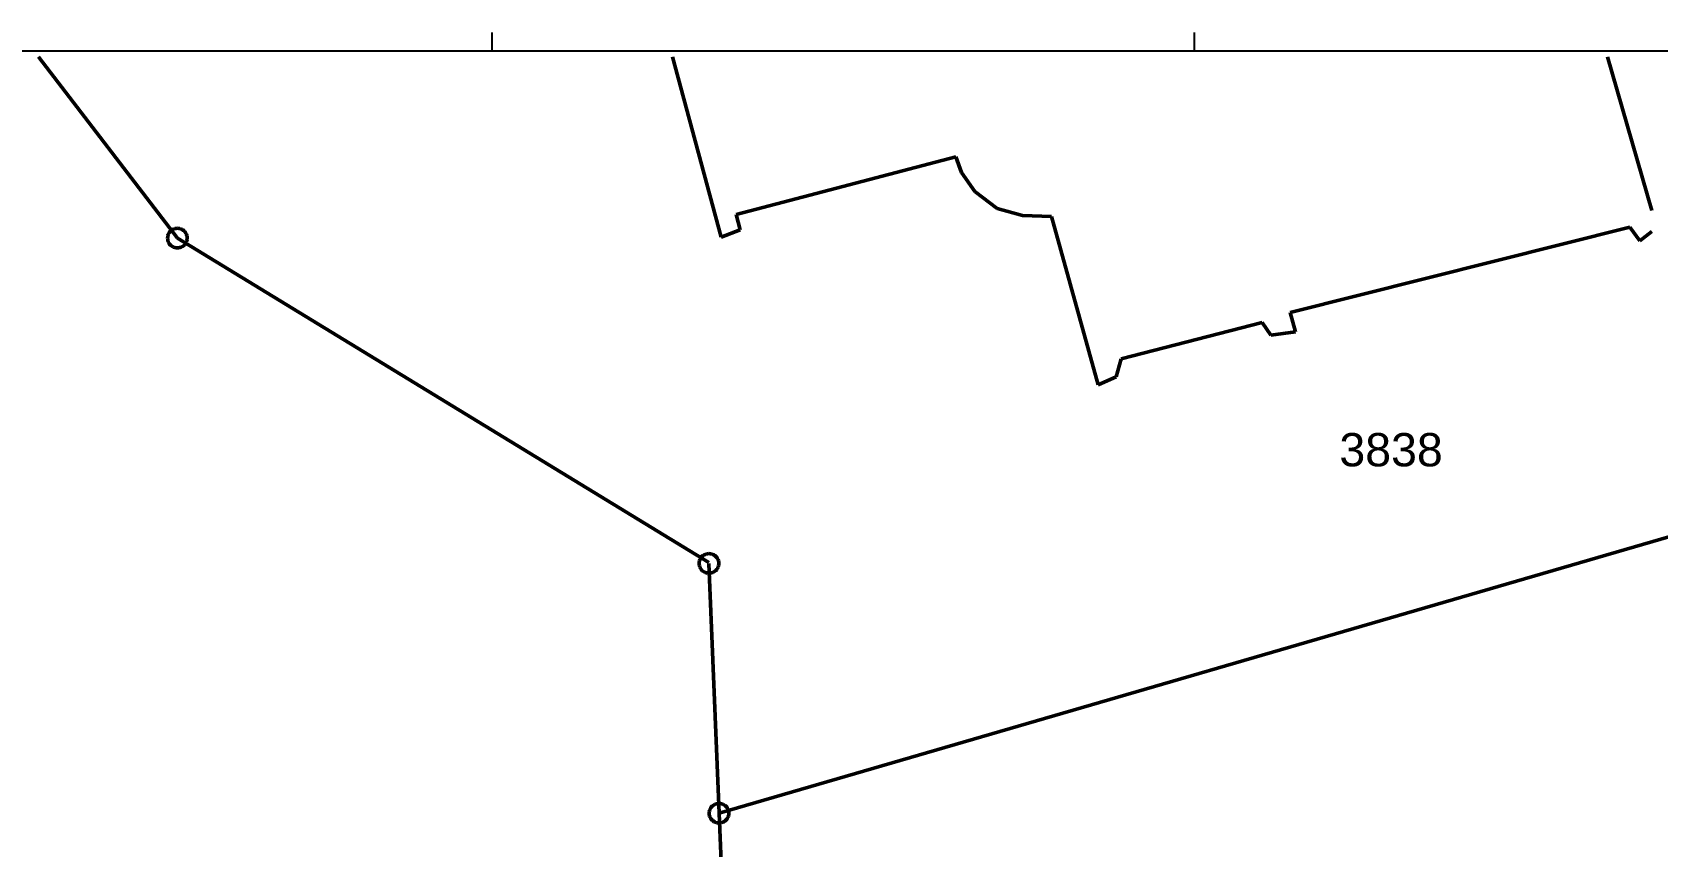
# Model space of a CAD drawing. Extents: x 1 to 1003, y -25 to 594.
# Drawn here: x 336.7 to 776.2, y 373.9 to 594 of the extents above; entities that cross this region are included whole.
import ezdxf

# ---------------------------------------------------------------- set-up
doc = ezdxf.new("R2010")
doc.units = 0
doc.layers.get('0').update_dxf_attribs({"lineweight": 25})
doc.layers.add('S_Schmutzwasser-A01I5X9YIE', color=7, linetype='Continuous', lineweight=35)
doc.layers.add('X_Planrahmen', color=7, linetype='Continuous', lineweight=25)
doc.layers.add('X_Geometrie-A01I5X9XIE', color=6, linetype='Continuous', lineweight=50, true_color=0xff00ff)
doc.styles.get("Standard").update_dxf_attribs({"font": 'arial.ttf'})

# ---------------------------------------------------------------- blocks, each defined once
blk = doc.blocks.new('Blockreferenz-A01I5X9RIE', base_point=(1, -25))
at = {"layer": 'X_Planrahmen', "color": 0, "linetype": 'ByBlock', "lineweight": -2, "ltscale": 0.25}
for p, q in [((461, 589), (461, 594)), ((651, 589), (651, 594)), ((21, 589), (836, 589))]:
    blk.add_line(p, q, dxfattribs=at)
blk = doc.blocks.new('Referenz-A01I5XA3IE', base_point=(0.16, -0.8))
at = {"layer": 'X_Geometrie-A01I5X9XIE', "color": 0, "linetype": 'Continuous', "ltscale": 0.5}
for p, q in [((338.31, 587.4), (375.9, 538.39)), ((522.95, 538.63), (509.85, 587.4)), ((762.76, 587.4), (774.71, 545.83)), ((586.47, 560.39), (527.02, 544.79)), ((587.98, 556.16), (586.47, 560.39)), ((591.56, 550.98), (587.98, 556.16)), ((597.64, 546.44), (591.56, 550.98)), ((604.49, 544.52), (597.64, 546.44)), ((374.57, 540.7), (374.28, 540.5)), ((374.88, 540.85), (374.57, 540.7)), ((375.21, 540.96), (374.88, 540.85)), ((375.55, 541.03), (375.21, 540.96)), ((375.9, 541.05), (375.55, 541.03)), ((376.25, 541.03), (375.9, 541.05)), ((376.59, 540.96), (376.25, 541.03)), ((376.92, 540.85), (376.59, 540.96)), ((377.23, 540.7), (376.92, 540.85)), ((377.52, 540.5), (377.23, 540.7)), ((527.02, 544.79), (528.09, 540.63)), ((612.29, 544.25), (604.49, 544.52)), ((624.94, 498.68), (612.29, 544.25)), ((768.73, 541.34), (676.89, 518.26)), ((771.44, 537.62), (768.73, 541.34)), ((373.26, 538.74), (373.24, 538.39)), ((373.24, 538.39), (373.26, 538.05)), ((373.33, 539.08), (373.26, 538.74)), ((373.26, 538.05), (373.33, 537.71)), ((373.44, 539.41), (373.33, 539.08)), ((373.33, 537.71), (373.44, 537.38)), ((373.6, 539.72), (373.44, 539.41)), ((373.44, 537.38), (373.6, 537.06)), ((373.79, 540.01), (373.6, 539.72)), ((373.6, 537.06), (373.79, 536.77)), ((374.02, 540.27), (373.79, 540.01)), ((373.79, 536.77), (374.02, 536.51)), ((374.28, 540.5), (374.02, 540.27)), ((374.02, 536.51), (374.28, 536.28)), ((374.28, 536.28), (374.57, 536.09)), ((375.9, 538.39), (519.65, 450.63)), ((377.23, 536.09), (377.52, 536.28)), ((377.78, 540.27), (377.52, 540.5)), ((377.52, 536.28), (377.78, 536.51)), ((378.01, 540.01), (377.78, 540.27)), ((377.78, 536.51), (378.01, 536.77)), ((378.2, 539.72), (378.01, 540.01)), ((378.01, 536.77), (378.2, 537.06)), ((378.36, 539.41), (378.2, 539.72)), ((378.2, 537.06), (378.36, 537.38)), ((378.47, 539.08), (378.36, 539.41)), ((378.36, 537.38), (378.47, 537.71)), ((378.54, 538.74), (378.47, 539.08)), ((378.47, 537.71), (378.54, 538.05)), ((378.56, 538.39), (378.54, 538.74)), ((378.54, 538.05), (378.56, 538.39)), ((528.09, 540.63), (522.95, 538.63)), ((774.71, 540.18), (771.44, 537.62)), ((374.57, 536.09), (374.88, 535.94)), ((374.88, 535.94), (375.21, 535.82)), ((375.21, 535.82), (375.55, 535.76)), ((375.55, 535.76), (375.9, 535.73)), ((375.9, 535.73), (376.25, 535.76)), ((376.25, 535.76), (376.59, 535.82)), ((376.59, 535.82), (376.92, 535.94)), ((376.92, 535.94), (377.23, 536.09)), ((669.32, 515.55), (631.18, 505.73)), ((671.64, 512.19), (669.32, 515.55)), ((676.89, 518.26), (678.29, 513.07)), ((678.29, 513.07), (671.64, 512.19)), ((631.18, 505.73), (629.78, 500.88)), ((629.78, 500.88), (624.94, 498.68)), ((820.7, 469.69), (522.4, 382.87)), ((518.65, 452.88), (518.34, 452.73)), ((518.98, 453), (518.65, 452.88)), ((519.32, 453.06), (518.98, 453)), ((519.67, 453.09), (519.32, 453.06)), ((520.02, 453.06), (519.67, 453.09)), ((520.36, 453), (520.02, 453.06)), ((520.69, 452.88), (520.36, 453)), ((521, 452.73), (520.69, 452.88)), ((517.03, 450.77), (517.01, 450.43)), ((517.01, 450.43), (517.03, 450.08)), ((517.1, 451.12), (517.03, 450.77)), ((517.03, 450.08), (517.1, 449.74)), ((517.21, 451.44), (517.1, 451.12)), ((517.1, 449.74), (517.21, 449.41)), ((517.37, 451.76), (517.21, 451.44)), ((517.21, 449.41), (517.37, 449.1)), ((517.56, 452.05), (517.37, 451.76)), ((517.37, 449.1), (517.56, 448.81)), ((517.79, 452.31), (517.56, 452.05)), ((517.56, 448.81), (517.79, 448.55)), ((518.05, 452.54), (517.79, 452.31)), ((517.79, 448.55), (518.05, 448.32)), ((518.34, 452.73), (518.05, 452.54)), ((519.67, 450.43), (522.4, 382.87)), ((521.29, 452.54), (521, 452.73)), ((521.55, 452.31), (521.29, 452.54)), ((521.29, 448.32), (521.55, 448.55)), ((521.78, 452.05), (521.55, 452.31)), ((521.55, 448.55), (521.78, 448.81)), ((521.97, 451.76), (521.78, 452.05)), ((521.78, 448.81), (521.97, 449.1)), ((522.13, 451.44), (521.97, 451.76)), ((521.97, 449.1), (522.13, 449.41)), ((522.24, 451.12), (522.13, 451.44)), ((522.13, 449.41), (522.24, 449.74)), ((522.31, 450.77), (522.24, 451.12)), ((522.24, 449.74), (522.31, 450.08)), ((522.33, 450.43), (522.31, 450.77)), ((522.31, 450.08), (522.33, 450.43)), ((518.05, 448.32), (518.34, 448.12)), ((518.34, 448.12), (518.65, 447.97)), ((518.65, 447.97), (518.98, 447.86)), ((518.98, 447.86), (519.32, 447.79)), ((519.32, 447.79), (519.67, 447.77)), ((519.67, 447.77), (520.02, 447.79)), ((520.02, 447.79), (520.36, 447.86)), ((520.36, 447.86), (520.69, 447.97)), ((520.69, 447.97), (521, 448.12)), ((521, 448.12), (521.29, 448.32)), ((519.76, 383.22), (519.74, 382.87)), ((519.74, 382.87), (519.76, 382.53)), ((519.83, 383.56), (519.76, 383.22)), ((519.76, 382.53), (519.83, 382.19)), ((519.94, 383.89), (519.83, 383.56)), ((520.1, 384.2), (519.94, 383.89)), ((520.29, 384.49), (520.1, 384.2)), ((520.52, 384.76), (520.29, 384.49)), ((520.78, 384.98), (520.52, 384.76)), ((521.07, 385.18), (520.78, 384.98)), ((521.38, 385.33), (521.07, 385.18)), ((521.71, 385.44), (521.38, 385.33)), ((522.05, 385.51), (521.71, 385.44)), ((522.4, 385.53), (522.05, 385.51)), ((522.74, 385.51), (522.4, 385.53)), ((522.4, 382.87), (524.48, 336.57)), ((523.09, 385.44), (522.74, 385.51)), ((523.42, 385.33), (523.09, 385.44)), ((523.73, 385.18), (523.42, 385.33)), ((524.02, 384.98), (523.73, 385.18)), ((524.28, 384.76), (524.02, 384.98)), ((524.51, 384.49), (524.28, 384.76)), ((524.7, 384.2), (524.51, 384.49)), ((524.85, 383.89), (524.7, 384.2)), ((524.97, 383.56), (524.85, 383.89)), ((525.03, 383.22), (524.97, 383.56)), ((524.97, 382.19), (525.03, 382.53)), ((525.06, 382.87), (525.03, 383.22)), ((525.03, 382.53), (525.06, 382.87)), ((519.83, 382.19), (519.94, 381.86)), ((519.94, 381.86), (520.1, 381.55)), ((520.1, 381.55), (520.29, 381.26)), ((520.29, 381.26), (520.52, 380.99)), ((520.52, 380.99), (520.78, 380.77)), ((520.78, 380.77), (521.07, 380.57)), ((521.07, 380.57), (521.38, 380.42)), ((521.38, 380.42), (521.71, 380.31)), ((521.71, 380.31), (522.05, 380.24)), ((522.05, 380.24), (522.4, 380.22)), ((522.4, 380.22), (522.74, 380.24)), ((522.74, 380.24), (523.09, 380.31)), ((523.09, 380.31), (523.42, 380.42)), ((523.42, 380.42), (523.73, 380.57)), ((523.73, 380.57), (524.02, 380.77)), ((524.02, 380.77), (524.28, 380.99)), ((524.28, 380.99), (524.51, 381.26)), ((524.51, 381.26), (524.7, 381.55)), ((524.7, 381.55), (524.85, 381.86)), ((524.85, 381.86), (524.97, 382.19))]:
    blk.add_line(p, q, dxfattribs=at)
at = {"layer": 'S_Schmutzwasser-A01I5X9YIE', "color": 0, "linetype": 'Continuous', "ltscale": 0.35, "insert": (690.2, 485.68), "char_height": 9, "attachment_point": 1}
blk.add_mtext('{\\fArial;3838}', dxfattribs=at)

msp = doc.modelspace()

# ---------------------------------------------------------------- block references
at = {"ltscale": 0.25}
msp.add_blockref('Blockreferenz-A01I5X9RIE', (1, -25), dxfattribs=at)
at = {"color": 7, "lineweight": 25, "ltscale": 0.25}
msp.add_blockref('Referenz-A01I5XA3IE', (0.16, -0.8), dxfattribs=at)

doc.saveas('drawing.dxf')
